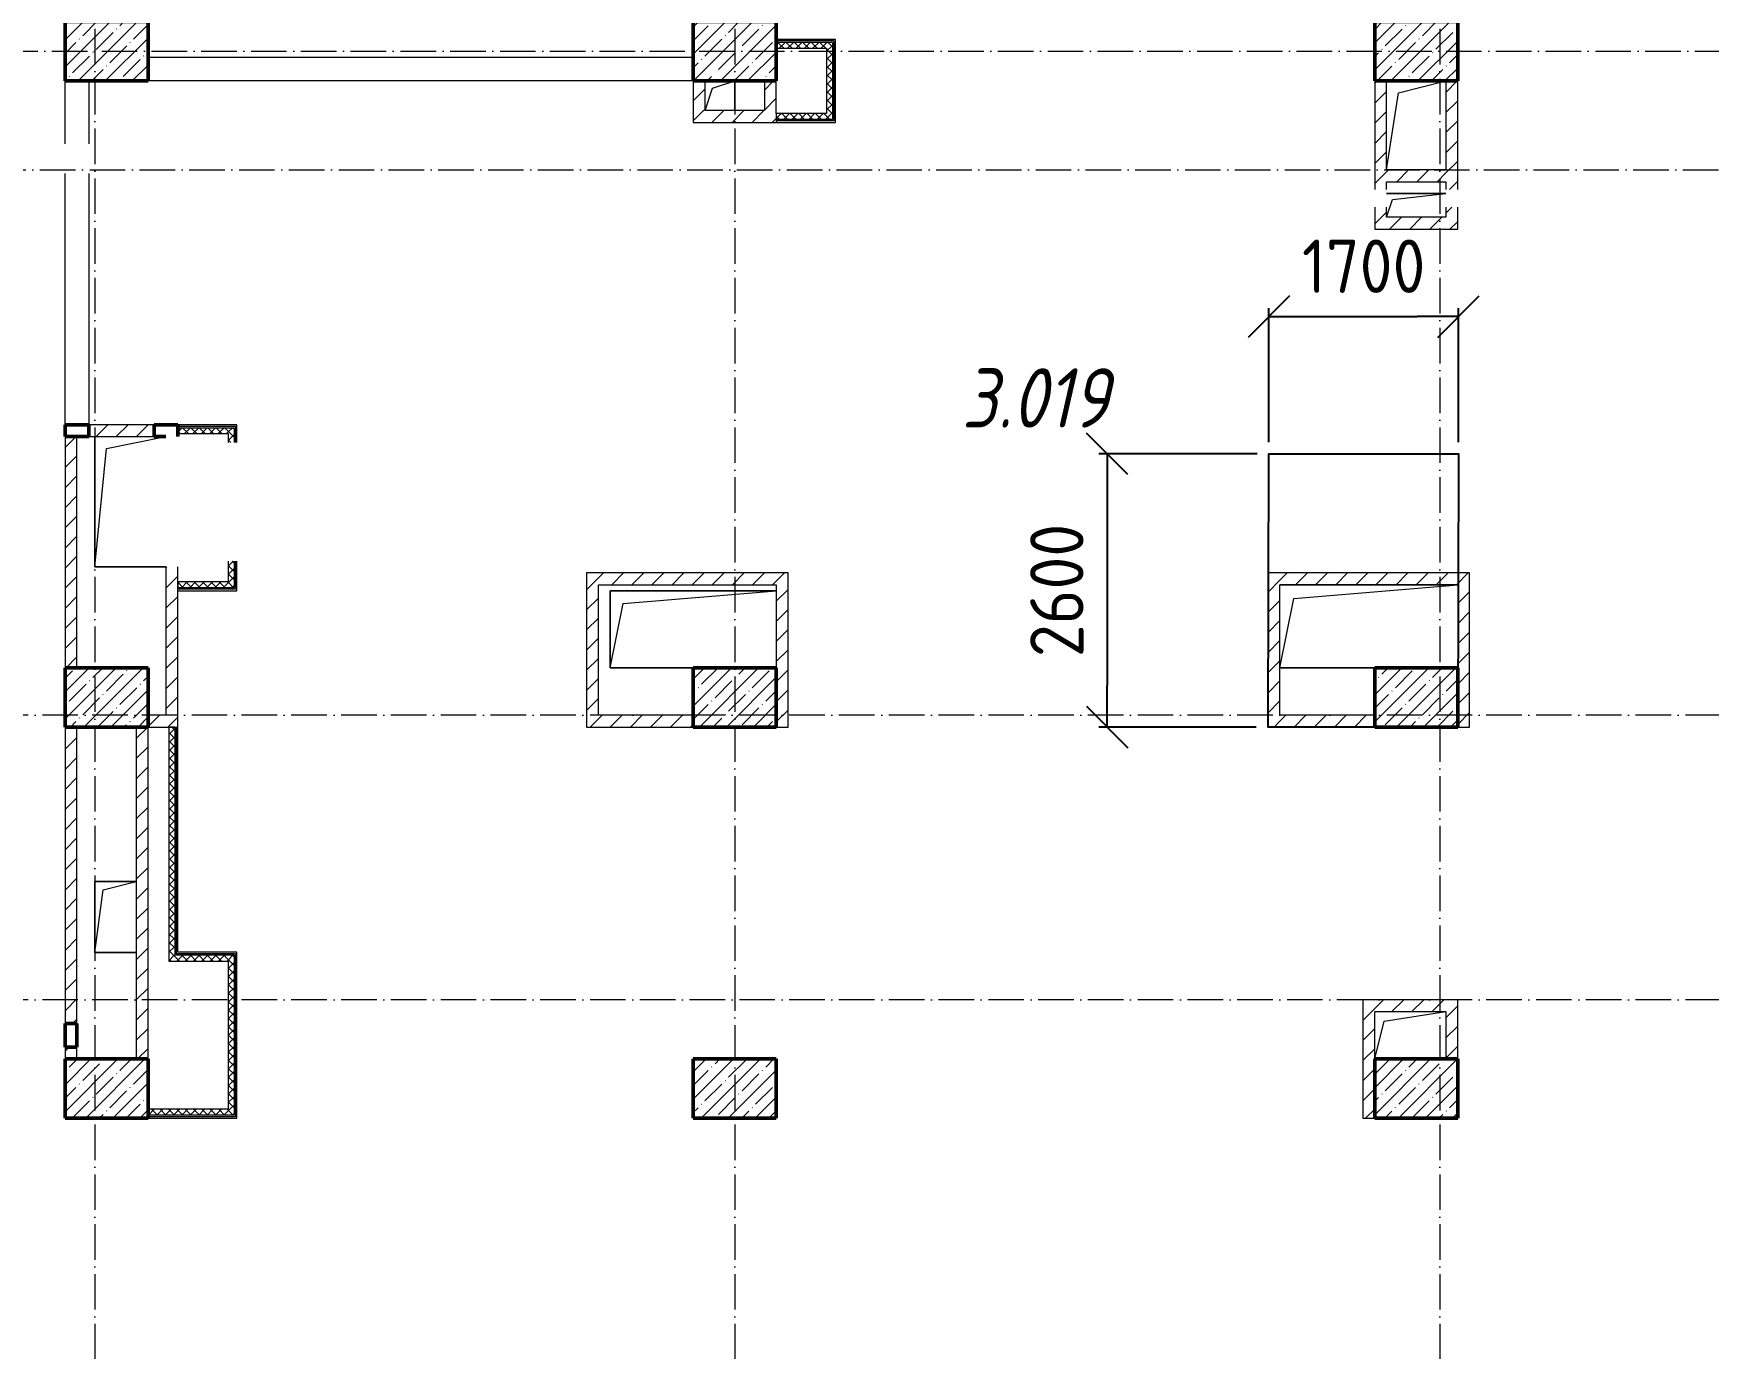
# Model space of a CAD drawing. Header units: millimetres. Extents: x -401725 to 250493, y 305116 to 802890.
# Drawn here: x 219662 to 233795, y 523654 to 534747 of the extents above; entities that cross this region are included whole.
import ezdxf

# ---------------------------------------------------------------- set-up
doc = ezdxf.new("R2010")
doc.units = ezdxf.units.MM
doc.linetypes.add('50_200_ШТРИХ_1Т_ш5_п1_п1_', pattern=[700, 500, -100, 0, -100])
for name, color, linetype, lineweight in [('A-FLOR-____-OTLN', 7, 'Continuous', 9), ('A-GENM-____-OTLN', 7, 'Continuous', 9), ('A-WALL-____-MCUT', 7, 'Continuous', 13), ('A-WALL-____-MCUT-1', 7, 'Continuous', 9), ('A-WALL-____-PATT-1', 7, 'Continuous', 9), ('A-WALL-FNSH-MCUT-1', 7, 'Continuous', 9), ('I-WALL-____-OTLN', 7, 'Continuous', 9), ('S-COLS-____-MCUT', 7, 'Continuous', 50), ('S-COLS-____-OTLN', 7, 'Continuous', 9), ('S-GRID-____-OTLN-1', 7, '50_200_ШТРИХ_1Т_ш5_п1_п1_', 9), ('Марки помещений', 7, 'Continuous', 9)]:
    doc.layers.add(name, color=color, linetype=linetype, lineweight=lineweight)
doc.layers.add('A-WALL-____-PATT-3', color=9, linetype='Continuous', lineweight=9, true_color=0x808080)
doc.styles.add('ISOCPEUR_I_2', font='isocpeui.ttf', dxfattribs={"width": 0.85, "height": 2.3})
doc.styles.add('СПДС', font='isocpeur.ttf', dxfattribs={"width": 0.9})
doc.dimstyles.new('Размера А3', dxfattribs={"dimtxt": 200, "dimasz": 100, "dimexe": 70, "dimexo": 100, "dimgap": 20, "dimtad": 1, "dimdec": 0, "dimrnd": 10, "dimzin": 0, "dimdsep": 46, "dimtxsty": 'СПДС', "dimblk": 'ARROWHEAD_6', "dimcen": 1, "dimclrd": 256, "dimclre": 256, "dimclrt": 256, "dimazin": 0, "dimtfac": 1, "dimtdec": 0, "dimtmove": 2, "dimatfit": 3, "dimfxl": 1, "dimtolj": 1, "dimtzin": 0, "dimarcsym": 0})
pattern_1 = [(45, (142429.06, 459015.94), (-84.85281, 84.85281), [])]
pattern_2 = [(45, (142429.057, 459015.94), (-35.35534, 35.35534), []), (135, (142429.057, 459015.94), (-35.35534, -35.35534), [])]

# ---------------------------------------------------------------- blocks, each defined once
blk = doc.blocks.new('BSC_Колонна _Прямоугольная - 500х700-V128-АР1_План отверстий 3 этажа в осях 1-64_Ю-ЯЯ')
at = {"layer": 'S-COLS-____-OTLN'}
h = blk.add_hatch(dxfattribs=at)
h.set_pattern_fill('FP_133', color=256, style=0, pattern_type=2)
h.set_pattern_definition([(315, (-66831.04, 77850), (114.04925, 114.04925), []), (315, (-66831.04, 77735.95), (114.04925, 114.04925), [201.613, -40.323, 3.353, -36.97])])
h.paths.add_polyline_path([(-250, -350), (250, -350), (250, 350), (-250, 350), (-250, 96)], flags=0)
at = {"layer": 'S-COLS-____-MCUT'}
for p, q in [((250, 350), (-250, 350)), ((-250, 350), (-250, -350)), ((250, -350), (250, 350)), ((-250, -350), (250, -350))]:
    blk.add_line(p, q, dxfattribs=at)
blk = doc.blocks.new('BSC_Колонна _Прямоугольная - 500х700-V129-АР1_План отверстий 3 этажа в осях 1-64_Ю-ЯЯ')
at = {"layer": 'S-COLS-____-OTLN'}
h = blk.add_hatch(dxfattribs=at)
h.set_pattern_fill('FP_134', color=256, style=0, pattern_type=2)
h.set_pattern_definition([(315, (-66831.04, 83150), (114.04925, 114.04925), []), (315, (-66831.04, 83035.95), (114.04925, 114.04925), [201.613, -40.323, 3.353, -36.97])])
h.paths.add_polyline_path([(-250, -350), (250, -350), (250, 350), (-250, 350)], flags=0)
at = {"layer": 'S-COLS-____-MCUT'}
for p, q in [((250, 350), (-250, 350)), ((-250, 350), (-250, -350)), ((250, -350), (250, 350)), ((-250, -350), (250, -350))]:
    blk.add_line(p, q, dxfattribs=at)
blk = doc.blocks.new('BSC_Колонна _Прямоугольная - 500х700-V130-АР1_План отверстий 3 этажа в осях 1-64_Ю-ЯЯ')
at = {"layer": 'S-COLS-____-OTLN'}
h = blk.add_hatch(dxfattribs=at)
h.set_pattern_fill('FP_135', color=256, style=0, pattern_type=2)
h.set_pattern_definition([(315, (-66831.04, 88900), (114.04925, 114.04925), []), (315, (-66831.04, 88785.95), (114.04925, 114.04925), [201.613, -40.323, 3.353, -36.97])])
h.paths.add_polyline_path([(-250, -350), (250, -350), (250, 350), (-250, 350)], flags=0)
at = {"layer": 'S-COLS-____-MCUT'}
for p, q in [((250, 350), (-250, 350)), ((-250, 350), (-250, -350)), ((250, -350), (250, 350)), ((-250, -350), (250, -350))]:
    blk.add_line(p, q, dxfattribs=at)
blk = doc.blocks.new('BSC_Колонна _Прямоугольная - 500х700-V131-АР1_План отверстий 3 этажа в осях 1-64_Ю-ЯЯ')
at = {"layer": 'S-COLS-____-OTLN'}
h = blk.add_hatch(dxfattribs=at)
h.set_pattern_fill('FP_136', color=256, style=0, pattern_type=2)
h.set_pattern_definition([(315, (-70131.04, 77850), (114.04925, 114.04925), []), (315, (-70131.04, 77735.95), (114.04925, 114.04925), [201.613, -40.323, 3.353, -36.97])])
h.paths.add_polyline_path([(-250, -350), (250, -350), (250, 350), (-250, 350), (-250, 96)], flags=0)
at = {"layer": 'S-COLS-____-MCUT'}
for p, q in [((250, 350), (-250, 350)), ((-250, 350), (-250, -350)), ((250, -350), (250, 350)), ((-250, -350), (250, -350))]:
    blk.add_line(p, q, dxfattribs=at)
blk = doc.blocks.new('BSC_Колонна _Прямоугольная - 500х700-V132-АР1_План отверстий 3 этажа в осях 1-64_Ю-ЯЯ')
at = {"layer": 'S-COLS-____-OTLN'}
h = blk.add_hatch(dxfattribs=at)
h.set_pattern_fill('FP_137', color=256, style=0, pattern_type=2)
h.set_pattern_definition([(315, (-70131.04, 83150), (114.04925, 114.04925), []), (315, (-70131.04, 83035.95), (114.04925, 114.04925), [201.613, -40.323, 3.353, -36.97])])
h.paths.add_polyline_path([(-250, -350), (250, -350), (250, 350), (-250, 350)], flags=0)
at = {"layer": 'S-COLS-____-MCUT'}
for p, q in [((250, 350), (-250, 350)), ((-250, 350), (-250, -350)), ((250, -350), (250, 350)), ((-250, -350), (250, -350))]:
    blk.add_line(p, q, dxfattribs=at)
blk = doc.blocks.new('BSC_Колонна _Прямоугольная - 500х700-V133-АР1_План отверстий 3 этажа в осях 1-64_Ю-ЯЯ')
at = {"layer": 'S-COLS-____-OTLN'}
h = blk.add_hatch(dxfattribs=at)
h.set_pattern_fill('FP_138', color=256, style=0, pattern_type=2)
h.set_pattern_definition([(315, (-70131.04, 88900), (114.04925, 114.04925), []), (315, (-70131.04, 88785.95), (114.04925, 114.04925), [201.613, -40.323, 3.353, -36.97])])
h.paths.add_polyline_path([(-250, -350), (250, -350), (250, 350), (-250, 350)], flags=0)
at = {"layer": 'S-COLS-____-MCUT'}
for p, q in [((250, 350), (-250, 350)), ((-250, 350), (-250, -350)), ((250, -350), (250, 350)), ((-250, -350), (250, -350))]:
    blk.add_line(p, q, dxfattribs=at)
blk = doc.blocks.new('BSC_Колонна _Прямоугольная - 500х700-V134-АР1_План отверстий 3 этажа в осях 1-64_Ю-ЯЯ')
at = {"layer": 'S-COLS-____-OTLN'}
h = blk.add_hatch(dxfattribs=at)
h.set_pattern_fill('FP_139', color=256, style=0, pattern_type=2)
h.set_pattern_definition([(315, (-75581.04, 77850), (114.04925, 114.04925), []), (315, (-75581.04, 77735.95), (114.04925, 114.04925), [201.613, -40.323, 3.353, -36.97])])
h.paths.add_polyline_path([(-250, 350), (-250, -350), (250, -350), (250, 350)], flags=0)
at = {"layer": 'S-COLS-____-MCUT'}
for p, q in [((250, 350), (-250, 350)), ((-250, 350), (-250, -350)), ((250, -350), (250, 350)), ((-250, -350), (250, -350))]:
    blk.add_line(p, q, dxfattribs=at)
blk = doc.blocks.new('BSC_Колонна _Прямоугольная - 500х700-V135-АР1_План отверстий 3 этажа в осях 1-64_Ю-ЯЯ')
at = {"layer": 'S-COLS-____-OTLN'}
h = blk.add_hatch(dxfattribs=at)
h.set_pattern_fill('FP_140', color=256, style=0, pattern_type=2)
h.set_pattern_definition([(315, (-75581.04, 83150), (114.04925, 114.04925), []), (315, (-75581.04, 83035.95), (114.04925, 114.04925), [201.613, -40.323, 3.353, -36.97])])
h.paths.add_polyline_path([(-250, 350), (-250, -350), (250, -350), (250, 350)], flags=0)
at = {"layer": 'S-COLS-____-MCUT'}
for p, q in [((250, 350), (-250, 350)), ((-250, 350), (-250, -350)), ((250, -350), (250, 350)), ((-250, -350), (250, -350))]:
    blk.add_line(p, q, dxfattribs=at)
blk = doc.blocks.new('BSC_Колонна _Прямоугольная - 500х700-V136-АР1_План отверстий 3 этажа в осях 1-64_Ю-ЯЯ')
at = {"layer": 'S-COLS-____-OTLN'}
h = blk.add_hatch(dxfattribs=at)
h.set_pattern_fill('FP_141', color=256, style=0, pattern_type=2)
h.set_pattern_definition([(315, (-75581.04, 88900), (114.04925, 114.04925), []), (315, (-75581.04, 88785.95), (114.04925, 114.04925), [201.613, -40.323, 3.353, -36.97])])
h.paths.add_polyline_path([(-250, -350), (250, -350), (250, 350), (-250, 350)], flags=0)
at = {"layer": 'S-COLS-____-MCUT'}
for p, q in [((250, 350), (-250, 350)), ((-250, 350), (-250, -350)), ((250, -350), (250, 350)), ((-250, -350), (250, -350))]:
    blk.add_line(p, q, dxfattribs=at)
blk = doc.blocks.new('AR_Отверстие прямоугольное _в плите_ - AR_Отверстие прямоугольное _в плите_-30552529-АР1_План отверстий 3 этажа в осях 1-64_Ю-ЯЯ')
at = {"layer": 'A-GENM-____-OTLN'}
for p, q in [((-150, 275), (250, 375)), ((-250, -375), (-150, 275))]:
    blk.add_line(p, q, dxfattribs=at)
blk = doc.blocks.new('AR_Отверстие прямоугольное _в плите_ - AR_Отверстие прямоугольное _в плите_-30552531-АР1_План отверстий 3 этажа в осях 1-64_Ю-ЯЯ')
at = {"layer": 'A-GENM-____-OTLN'}
for p, q in [((-220, 120), (300, 200)), ((-300, -200), (-220, 120))]:
    blk.add_line(p, q, dxfattribs=at)
blk = doc.blocks.new('AR_Отверстие прямоугольное _в плите_ - AR_Отверстие прямоугольное _в плите_-30552533-АР1_План отверстий 3 этажа в осях 1-64_Ю-ЯЯ')
at = {"layer": 'A-GENM-____-OTLN'}
for p, q in [((175, 300), (-175, 300)), ((-175, 300), (-175, -300)), ((-105, 230), (175, 300)), ((-175, -300), (-105, 230)), ((-175, -300), (175, -300))]:
    blk.add_line(p, q, dxfattribs=at)
blk = doc.blocks.new('AR_Отверстие прямоугольное _в плите_ - AR_Отверстие прямоугольное _в плите_-30552713-АР1_План отверстий 3 этажа в осях 1-64_Ю-ЯЯ')
at = {"layer": 'A-GENM-____-OTLN'}
for p, q in [((-300, 550), (-300, -550)), ((-300, -550), (-200, 450)), ((-200, 450), (300, 550)), ((-300, -550), (300, -550))]:
    blk.add_line(p, q, dxfattribs=at)
blk = doc.blocks.new('AR_Отверстие прямоугольное _в плите_ - AR_Отверстие прямоугольное _в плите_-V190-АР1_План отверстий 3 этажа в осях 1-64_Ю-ЯЯ')
at = {"layer": 'A-GENM-____-OTLN'}
for p, q in [((-125, -125), (-63, 63)), ((-63, 63), (125, 125)), ((125, -125), (125, 125))]:
    blk.add_line(p, q, dxfattribs=at)
blk = doc.blocks.new('AR_Отверстие прямоугольное _в плите_ - AR_Отверстие прямоугольное _в плите_-V192-АР1_План отверстий 3 этажа в осях 1-64_Ю-ЯЯ')
at = {"layer": 'A-GENM-____-OTLN'}
for p, q in [((250, 100), (-250, 100)), ((-250, -100), (-200, 50)), ((-200, 50), (250, 100))]:
    blk.add_line(p, q, dxfattribs=at)
blk = doc.blocks.new('AR_Отверстие прямоугольное _в плите_ - AR_Отверстие прямоугольное _в плите_-30552735-АР1_План отверстий 3 этажа в осях 1-64_Ю-ЯЯ')
at = {"layer": 'A-GENM-____-OTLN'}
for p, q in [((700, 325), (-700, 325)), ((-700, 325), (-700, -325)), ((-592, 217), (700, 325)), ((-700, -325), (-592, 217)), ((-700, -325), (0, -325))]:
    blk.add_line(p, q, dxfattribs=at)
blk = doc.blocks.new('AR_Отверстие прямоугольное _в плите_ - AR_Отверстие прямоугольное _в плите_-30552737-АР1_План отверстий 3 этажа в осях 1-64_Ю-ЯЯ')
at = {"layer": 'A-GENM-____-OTLN'}
for p, q in [((750, 350), (-750, 350)), ((-633, 233), (750, 350)), ((-750, -350), (-633, 233)), ((-750, -350), (50, -350))]:
    blk.add_line(p, q, dxfattribs=at)
blk = doc.blocks.new('BSC_Колонна _Прямоугольная1 - 200х100 _металл_-35191367-АР1_План отверстий 3 этажа в осях 1-64_Ю-ЯЯ')
at = {"layer": 'S-COLS-____-MCUT'}
for p, q in [((100, 50), (-100, 50)), ((-100, 50), (-100, -50)), ((100, -50), (100, 50)), ((-100, -50), (100, -50))]:
    blk.add_line(p, q, dxfattribs=at)
blk = doc.blocks.new('BSC_Колонна _Прямоугольная1 - 200х100 _металл_-V214-АР1_План отверстий 3 этажа в осях 1-64_Ю-ЯЯ')
at = {"layer": 'S-COLS-____-MCUT'}
for p, q in [((100, 50), (-100, 50)), ((-100, 50), (-100, -50)), ((100, -50), (100, 50)), ((-100, -50), (0, -50))]:
    blk.add_line(p, q, dxfattribs=at)
blk = doc.blocks.new('ARROWHEAD_6')
at = {"color": 0, "linetype": 'Continuous'}
for p, q in [((-0.5, -0.5), (0.5, 0.5)), ((0, 0), (-1, 0))]:
    blk.add_line(p, q, dxfattribs=at)
blk = doc.blocks.new('*D4733')
at = {"lineweight": -2, "transparency": 16777216}
for p, q in [((230086, 531301), (230086, 532429)), ((231686, 531301), (231686, 532429)), ((230436, 532359), (231336, 532359))]:
    blk.add_line(p, q, dxfattribs=at)
at = {"layer": 'Defpoints', "color": 0, "transparency": 16777216}
for p in [(231686, 532359), (230086, 531201), (231686, 531201)]:
    blk.add_point(p, dxfattribs=at)
at = {"lineweight": -2, "transparency": 16777216, "xscale": 350, "yscale": 350, "zscale": 350, "rotation": 180}
blk.add_blockref('ARROWHEAD_6', (230086, 532359), dxfattribs=at)
at = {"lineweight": -2, "transparency": 16777216, "xscale": 350, "yscale": 350, "zscale": 350}
blk.add_blockref('ARROWHEAD_6', (231686, 532359), dxfattribs=at)
at = {"transparency": 16777216, "insert": (230886, 532784), "char_height": 450, "attachment_point": 5, "style": 'СПДС'}
blk.add_mtext('\\A1;1700', dxfattribs=at)
blk = doc.blocks.new('*D4734')
at = {"lineweight": -2, "transparency": 16777216}
for p, q in [((229986, 531201), (228652, 531201)), ((228722, 530851), (228722, 529247)), ((229979, 528897), (228652, 528897))]:
    blk.add_line(p, q, dxfattribs=at)
at = {"layer": 'Defpoints', "color": 0, "transparency": 16777216}
for p in [(230086, 531201), (228722, 528897), (230079, 528897)]:
    blk.add_point(p, dxfattribs=at)
at = {"lineweight": -2, "transparency": 16777216, "xscale": 350, "yscale": 350, "zscale": 350}
for p, rotation in [((228722, 531201), 90), ((228722, 528897), 270)]:
    blk.add_blockref('ARROWHEAD_6', p, dxfattribs=dict(at, rotation=rotation))
at = {"transparency": 16777216, "insert": (228297, 530049), "char_height": 450, "attachment_point": 5, "rotation": 90, "style": 'СПДС'}
blk.add_mtext('\\A1;2600', dxfattribs=at)

msp = doc.modelspace()

# ---------------------------------------------------------------- hatches: boundary and pattern name
at = {"layer": 'A-WALL-____-PATT-1'}
h = msp.add_hatch(dxfattribs=at)
h.set_pattern_fill('FP_7', color=256, style=0, pattern_type=2)
h.set_pattern_definition(pattern_1)
h.paths.add_polyline_path([(225329.0567, 534096.983), (225329.0567, 534346.983), (225229.0567, 534346.983), (225229.0567, 534096.983)], flags=0)
h = msp.add_hatch(dxfattribs=at)
h.set_pattern_fill('FP_7', color=256, style=0, pattern_type=2)
h.set_pattern_definition(pattern_1)
h.paths.add_polyline_path([(225929.0567, 534096.983), (225929.0567, 534346.983), (225829.0567, 534346.983), (225829.0567, 534096.983)], flags=0)
h = msp.add_hatch(dxfattribs=at)
h.set_pattern_fill('FP_7', color=256, style=0, pattern_type=2)
h.set_pattern_definition(pattern_1)
h.paths.add_polyline_path([(230979.0567, 533196.983), (231079.0567, 533196.983), (231079.0567, 533281.983), (230979.0567, 533281.983)], flags=0)
h.paths.add_polyline_path([(231037.8067, 533431.983), (231079.0567, 533431.983), (231079.0567, 534346.983), (230979.0567, 534346.983), (230979.0567, 533431.983)], flags=0)
h = msp.add_hatch(dxfattribs=at)
h.set_pattern_fill('FP_7', color=256, style=0, pattern_type=2)
h.set_pattern_definition(pattern_1)
h.paths.add_polyline_path([(231579.0567, 533196.983), (231679.0567, 533196.983), (231679.0567, 533281.983), (231579.0567, 533281.983)], flags=0)
h.paths.add_polyline_path([(231579.0567, 533431.983), (231679.0567, 533431.983), (231679.0567, 534346.983), (231579.0567, 534346.983), (231579.0567, 533496.983)], flags=0)
h = msp.add_hatch(dxfattribs=at)
h.set_pattern_fill('FP_7', color=256, style=0, pattern_type=2)
h.set_pattern_definition(pattern_1)
h.paths.add_polyline_path([(225229.0567, 533996.983), (225929.0567, 533996.983), (225929.0567, 534096.983), (225229.0567, 534096.983)], flags=0)
h = msp.add_hatch(dxfattribs=at)
h.set_pattern_fill('FP_7', color=256, style=0, pattern_type=2)
h.set_pattern_definition(pattern_1)
h.paths.add_polyline_path([(231579.0567, 533496.983), (231579.0567, 533596.983), (231079.0567, 533596.983), (231079.0567, 533496.983)], flags=0)
h = msp.add_hatch(dxfattribs=at)
h.set_pattern_fill('FP_7', color=256, style=0, pattern_type=2)
h.set_pattern_definition(pattern_1)
h.paths.add_polyline_path([(231679.0567, 533096.983), (231679.0567, 533196.983), (230979.0567, 533196.983), (230979.0567, 533096.983)], flags=0)
h = msp.add_hatch(dxfattribs=at)
h.set_pattern_fill('FP_7', color=256, style=0, pattern_type=2)
h.set_pattern_definition(pattern_1)
h.paths.add_polyline_path([(220183.4594, 531346.983), (220679.0567, 531346.983), (220679.0567, 531446.983), (220129.0567, 531446.983), (220129.0567, 531346.983)], flags=0)
h = msp.add_hatch(dxfattribs=at)
h.set_pattern_fill('FP_7', color=256, style=0, pattern_type=2)
h.set_pattern_definition(pattern_1)
h.paths.add_polyline_path([(220029.0567, 529396.983), (220029.0567, 531346.983), (219929.0567, 531346.983), (219929.0567, 529396.983)], flags=0)
h = msp.add_hatch(dxfattribs=at)
h.set_pattern_fill('FP_7', color=256, style=0, pattern_type=2)
h.set_pattern_definition(pattern_1)
h.paths.add_polyline_path([(220779.0567, 528996.983), (220879.0567, 528996.983), (220879.0567, 530246.983), (220779.0567, 530246.983), (220779.0567, 529155.2747)], flags=0)
h = msp.add_hatch(dxfattribs=at)
h.set_pattern_fill('FP_7', color=256, style=0, pattern_type=2)
h.set_pattern_definition(pattern_1)
h.paths.add_polyline_path([(224329.0567, 528896.983), (224429.0567, 528896.983), (224429.0567, 530196.983), (224329.0567, 530196.983)], flags=0)
h = msp.add_hatch(dxfattribs=at)
h.set_pattern_fill('FP_7', color=256, style=0, pattern_type=2)
h.set_pattern_definition(pattern_1)
h.paths.add_polyline_path([(225929.0567, 530096.983), (226029.0567, 530096.983), (226029.0567, 530196.983), (224429.0567, 530196.983), (224429.0567, 530096.983)], flags=0)
h = msp.add_hatch(dxfattribs=at)
h.set_pattern_fill('FP_7', color=256, style=0, pattern_type=2)
h.set_pattern_definition(pattern_1)
h.paths.add_polyline_path([(230079.0567, 528896.983), (230179.0567, 528896.983), (230179.0567, 530196.983), (230079.0567, 530196.983)], flags=0)
h = msp.add_hatch(dxfattribs=at)
h.set_pattern_fill('FP_7', color=256, style=0, pattern_type=2)
h.set_pattern_definition(pattern_1)
h.paths.add_polyline_path([(231679.0567, 530096.983), (231779.0567, 530096.983), (231779.0567, 530196.983), (230179.0567, 530196.983), (230179.0567, 530096.983), (230788.2452, 530096.983)], flags=0)
h = msp.add_hatch(dxfattribs=at)
h.set_pattern_fill('FP_7', color=256, style=0, pattern_type=2)
h.set_pattern_definition(pattern_1)
h.paths.add_polyline_path([(226029.0567, 528896.983), (226029.0567, 530096.983), (225929.0567, 530096.983), (225929.0567, 528896.983)], flags=0)
h = msp.add_hatch(dxfattribs=at)
h.set_pattern_fill('FP_7', color=256, style=0, pattern_type=2)
h.set_pattern_definition(pattern_1)
h.paths.add_polyline_path([(231779.0567, 528896.983), (231779.0567, 530096.983), (231679.0567, 530096.983), (231679.0567, 528896.983)], flags=0)
h = msp.add_hatch(dxfattribs=at)
h.set_pattern_fill('FP_7', color=256, style=0, pattern_type=2)
h.set_pattern_definition(pattern_1)
h.paths.add_polyline_path([(219929.0567, 526096.983), (220029.0567, 526096.983), (220029.0567, 526196.983), (219929.0567, 526196.983)], flags=0)
h.paths.add_polyline_path([(219929.0567, 526396.983), (220029.0567, 526396.983), (220029.0567, 528896.983), (219929.0567, 528896.983)], flags=0)
h = msp.add_hatch(dxfattribs=at)
h.set_pattern_fill('FP_7', color=256, style=0, pattern_type=2)
h.set_pattern_definition(pattern_1)
h.paths.add_polyline_path([(220629.0567, 526096.983), (220629.0567, 528896.983), (220529.0567, 528896.983), (220529.0567, 526096.983)], flags=0)
h = msp.add_hatch(dxfattribs=at)
h.set_pattern_fill('FP_7', color=256, style=0, pattern_type=2)
h.set_pattern_definition(pattern_1)
h.paths.add_polyline_path([(220629.0567, 528896.983), (220879.0567, 528896.983), (220879.0567, 528996.983), (220629.0567, 528996.983)], flags=0)
h = msp.add_hatch(dxfattribs=at)
h.set_pattern_fill('FP_7', color=256, style=0, pattern_type=2)
h.set_pattern_definition(pattern_1)
h.paths.add_polyline_path([(225229.0567, 528896.983), (225229.0567, 528996.983), (224429.0567, 528996.983), (224429.0567, 528896.983)], flags=0)
h = msp.add_hatch(dxfattribs=at)
h.set_pattern_fill('FP_7', color=256, style=0, pattern_type=2)
h.set_pattern_definition(pattern_1)
h.paths.add_polyline_path([(230979.0567, 528896.983), (230979.0567, 528996.983), (230179.0567, 528996.983), (230179.0567, 528896.983), (230788.2452, 528896.983)], flags=0)
h = msp.add_hatch(dxfattribs=at)
h.set_pattern_fill('FP_7', color=256, style=0, pattern_type=2)
h.set_pattern_definition(pattern_1)
h.paths.add_polyline_path([(231579.0567, 526496.983), (231679.0567, 526496.983), (231679.0567, 526596.983), (230879.0567, 526596.983), (230879.0567, 526496.983), (230979.0567, 526496.983)], flags=0)
h = msp.add_hatch(dxfattribs=at)
h.set_pattern_fill('FP_7', color=256, style=0, pattern_type=2)
h.set_pattern_definition(pattern_1)
h.paths.add_polyline_path([(230979.0567, 525596.983), (230979.0567, 526496.983), (230879.0567, 526496.983), (230879.0567, 525596.983)], flags=0)
h = msp.add_hatch(dxfattribs=at)
h.set_pattern_fill('FP_7', color=256, style=0, pattern_type=2)
h.set_pattern_definition(pattern_1)
h.paths.add_polyline_path([(231679.0567, 526096.983), (231679.0567, 526496.983), (231579.0567, 526496.983), (231579.0567, 526096.983)], flags=0)
at = {"layer": 'A-WALL-____-PATT-3'}
h = msp.add_hatch(dxfattribs=at)
h.set_pattern_fill('FP_10', color=256, style=0, pattern_type=2)
h.set_pattern_definition(pattern_2)
h.paths.add_polyline_path([(226354.0567, 534071.983), (226404.0567, 534071.983), (226404.0567, 534671.983), (226354.0567, 534671.983), (226354.0567, 534621.983)], flags=0)
h.paths.add_polyline_path([(226354.0567, 537421.983), (226404.0567, 537421.983), (226404.0567, 538071.983), (226354.0567, 538071.983), (226354.0567, 537471.983)], flags=0)
h.paths.add_polyline_path([(226354.0567, 540771.983), (226404.0567, 540771.983), (226404.0567, 541421.983), (226354.0567, 541421.983), (226354.0567, 540821.983)], flags=0)
h = msp.add_hatch(dxfattribs=at)
h.set_pattern_fill('FP_10', color=256, style=0, pattern_type=2)
h.set_pattern_definition(pattern_2)
h.paths.add_polyline_path([(226354.0567, 534621.983), (226354.0567, 534671.983), (225929.0567, 534671.983), (225929.0567, 534621.983)], flags=0)
h = msp.add_hatch(dxfattribs=at)
h.set_pattern_fill('FP_10', color=256, style=0, pattern_type=2)
h.set_pattern_definition(pattern_2)
h.paths.add_polyline_path([(226404.0567, 534021.983), (226404.0567, 534071.983), (225929.0567, 534071.983), (225929.0567, 534021.983), (226369.5844, 534021.983)], flags=0)
h = msp.add_hatch(dxfattribs=at)
h.set_pattern_fill('FP_10', color=256, style=0, pattern_type=2)
h.set_pattern_definition(pattern_2)
h.paths.add_polyline_path([(220879.0567, 531371.983), (221304.0567, 531371.983), (221304.0567, 531421.983), (220879.0567, 531421.983)], flags=0)
h = msp.add_hatch(dxfattribs=at)
h.set_pattern_fill('FP_10', color=256, style=0, pattern_type=2)
h.set_pattern_definition(pattern_2)
h.paths.add_polyline_path([(221354.0567, 525671.983), (221354.0567, 526971.983), (221304.0567, 526971.983), (221304.0567, 525671.983)], flags=0)
h.paths.add_polyline_path([(221304.0567, 530071.983), (221354.0567, 530071.983), (221354.0567, 530296.983), (221304.0567, 530296.983), (221304.0567, 530121.983)], flags=0)
h.paths.add_polyline_path([(221349.249, 531296.983), (221354.0567, 531296.983), (221354.0567, 531421.983), (221304.0567, 531421.983), (221304.0567, 531296.983)], flags=0)
h = msp.add_hatch(dxfattribs=at)
h.set_pattern_fill('FP_10', color=256, style=0, pattern_type=2)
h.set_pattern_definition(pattern_2)
h.paths.add_polyline_path([(221304.0567, 530071.983), (221304.0567, 530121.983), (220879.0567, 530121.983), (220879.0567, 530071.983)], flags=0)
h = msp.add_hatch(dxfattribs=at)
h.set_pattern_fill('FP_10', color=256, style=0, pattern_type=2)
h.set_pattern_definition(pattern_2)
h.paths.add_polyline_path([(220804.0567, 526971.983), (220854.0567, 526971.983), (220854.0567, 528896.983), (220804.0567, 528896.983), (220804.0567, 526984.483)], flags=0)
h = msp.add_hatch(dxfattribs=at)
h.set_pattern_fill('FP_10', color=256, style=0, pattern_type=2)
h.set_pattern_definition(pattern_2)
h.paths.add_polyline_path([(221304.0567, 526921.983), (221304.0567, 526971.983), (220804.0567, 526971.983), (220804.0567, 526921.983)], flags=0)
h = msp.add_hatch(dxfattribs=at)
h.set_pattern_fill('FP_10', color=256, style=0, pattern_type=2)
h.set_pattern_definition(pattern_2)
h.paths.add_polyline_path([(221354.0567, 525621.983), (221354.0567, 525671.983), (220629.0567, 525671.983), (220629.0567, 525621.983)], flags=0)

# ---------------------------------------------------------------- linework, layer by layer
msp.add_lwpolyline([(231679.0567, 528896.983), (230079.0567, 528896.983), (230085.6196, 531200.9652), (231685.6196, 531200.9652)], close=True)
at = {"layer": 'A-FLOR-____-OTLN'}
for p, q in [((225579.0567, 534346.983), (225579.0567, 534096.983)), ((231079.0567, 533396.983), (231579.0567, 533396.983)), ((220179.0567, 530246.983), (220179.0567, 531346.983)), ((220779.0567, 530246.983), (220179.0567, 530246.983)), ((224529.0567, 530046.983), (225929.0567, 530046.983)), ((224529.0567, 529396.983), (224529.0567, 530046.983)), ((230179.0567, 530096.6355), (231679.0567, 530096.6355)), ((225229.0567, 529396.983), (224529.0567, 529396.983)), ((230979.0567, 529396.6355), (230179.0567, 529396.6355)), ((220179.0567, 527594.6171), (220529.0567, 527594.6171)), ((220179.0567, 526994.6171), (220179.0567, 527594.6171)), ((220529.0567, 526994.6171), (220179.0567, 526994.6171))]:
    msp.add_line(p, q, dxfattribs=at)
at = {"layer": 'A-WALL-____-MCUT'}
for p, q in [((226404.0567, 534671.983), (225929.0567, 534671.983)), ((226404.0567, 534671.983), (226404.0567, 534021.983)), ((225929.0567, 534621.983), (226354.0567, 534621.983)), ((226354.0567, 534621.983), (226354.0567, 534071.983)), ((226354.0567, 534071.983), (225929.0567, 534071.983)), ((225929.0567, 534071.983), (225929.0567, 534021.983)), ((226404.0567, 534021.983), (225929.0567, 534021.983)), ((220879.0567, 531421.983), (221354.0567, 531421.983)), ((221354.0567, 531421.983), (221354.0567, 531296.983)), ((220879.0567, 531371.983), (221304.0567, 531371.983)), ((221304.0567, 531371.983), (221304.0567, 531296.983)), ((221304.0567, 530296.983), (221304.0567, 530121.983)), ((221354.0567, 530296.983), (221354.0567, 530071.983)), ((221304.0567, 530121.983), (220879.0567, 530121.983)), ((220879.0567, 530121.983), (220879.0567, 530071.983)), ((221354.0567, 530071.983), (220879.0567, 530071.983)), ((220854.0567, 528896.983), (220804.0567, 528896.983)), ((220804.0567, 528896.983), (220804.0567, 526921.983)), ((220854.0567, 528896.983), (220854.0567, 526971.983)), ((220804.0567, 526921.983), (221304.0567, 526921.983)), ((221354.0567, 526971.983), (220854.0567, 526971.983)), ((221304.0567, 526921.983), (221304.0567, 525671.983)), ((221354.0567, 526971.983), (221354.0567, 525621.983)), ((221304.0567, 525671.983), (220629.0567, 525671.983)), ((221354.0567, 525621.983), (220629.0567, 525621.983))]:
    msp.add_line(p, q, dxfattribs=at)
at = {"layer": 'A-WALL-____-MCUT-1'}
for p, q in [((226416.5567, 534684.483), (225929.0567, 534684.483)), ((226416.5567, 534684.483), (226416.5567, 534009.483)), ((226416.5567, 534009.483), (225929.0567, 534009.483)), ((220879.0567, 531434.483), (221366.5567, 531434.483)), ((221366.5567, 531434.483), (221366.5567, 531296.983)), ((221366.5567, 530296.983), (221366.5567, 530059.483)), ((221366.5567, 530059.483), (220879.0567, 530059.483)), ((220866.5567, 528896.983), (220866.5567, 526984.483)), ((221366.5567, 526984.483), (220866.5567, 526984.483)), ((221366.5567, 526984.483), (221366.5567, 525609.483)), ((221366.5567, 525609.483), (220629.0567, 525609.483))]:
    msp.add_line(p, q, dxfattribs=at)
at = {"layer": 'A-WALL-FNSH-MCUT-1'}
for p, q in [((226429.0567, 534696.983), (225929.0567, 534696.983)), ((226429.0567, 533996.983), (226429.0567, 534696.983)), ((225229.0567, 534346.983), (225229.0567, 533996.983)), ((225329.0567, 534096.983), (225329.0567, 534346.983)), ((225829.0567, 534346.983), (225829.0567, 534096.983)), ((225929.0567, 534071.983), (225929.0567, 534346.983)), ((230979.0567, 534346.983), (230979.0567, 533431.983)), ((231079.0567, 533596.983), (231079.0567, 534346.983)), ((231579.0567, 534346.983), (231579.0567, 533596.983)), ((231679.0567, 533431.983), (231679.0567, 534346.983)), ((225829.0567, 534096.983), (225329.0567, 534096.983)), ((225229.0567, 533996.983), (226429.0567, 533996.983)), ((225929.0567, 534021.983), (225929.0567, 533996.983)), ((231579.0567, 533596.983), (231079.0567, 533596.983)), ((231079.0567, 533431.983), (231079.0567, 533496.983)), ((231079.0567, 533496.983), (231579.0567, 533496.983)), ((231579.0567, 533496.983), (231579.0567, 533431.983)), ((230979.0567, 533281.983), (230979.0567, 533096.983)), ((231079.0567, 533196.983), (231079.0567, 533281.983)), ((231579.0567, 533281.983), (231579.0567, 533196.983)), ((231679.0567, 533096.983), (231679.0567, 533281.983)), ((231579.0567, 533196.983), (231079.0567, 533196.983)), ((230979.0567, 533096.983), (231679.0567, 533096.983)), ((220679.0567, 531446.983), (220129.0567, 531446.983)), ((221379.0567, 531446.983), (220879.0567, 531446.983)), ((221379.0567, 531296.983), (221379.0567, 531446.983)), ((219929.0567, 531346.983), (219929.0567, 529396.983)), ((220029.0567, 529396.983), (220029.0567, 531346.983)), ((220129.0567, 531346.983), (220679.0567, 531346.983)), ((221379.0567, 530046.983), (221379.0567, 530296.983)), ((220779.0567, 530246.983), (220779.0567, 528996.983)), ((220879.0567, 528896.983), (220879.0567, 530246.983)), ((224329.0567, 530196.983), (224329.0567, 528896.983)), ((226029.0567, 530196.983), (224329.0567, 530196.983)), ((226029.0567, 528896.983), (226029.0567, 530196.983)), ((230079.0567, 530196.983), (230079.0567, 528896.983)), ((231779.0567, 530196.983), (230079.0567, 530196.983)), ((231779.0567, 528896.983), (231779.0567, 530196.983)), ((220879.0567, 530046.983), (221379.0567, 530046.983)), ((224429.0567, 528996.983), (224429.0567, 530096.983)), ((224429.0567, 530096.983), (225929.0567, 530096.983)), ((225929.0567, 530096.983), (225929.0567, 529396.983)), ((230179.0567, 528996.983), (230179.0567, 530096.983)), ((230179.0567, 530096.983), (231679.0567, 530096.983)), ((231679.0567, 530096.983), (231679.0567, 529396.983)), ((219929.0567, 528896.983), (219929.0567, 526396.983)), ((220029.0567, 526396.983), (220029.0567, 528896.983)), ((220529.0567, 528896.983), (220529.0567, 526096.983)), ((220779.0567, 528996.983), (220629.0567, 528996.983)), ((220629.0567, 528896.983), (220879.0567, 528896.983)), ((220629.0567, 526096.983), (220629.0567, 528896.983)), ((220879.0567, 526996.983), (220879.0567, 528896.983)), ((224329.0567, 528896.983), (225229.0567, 528896.983)), ((225229.0567, 528996.983), (224429.0567, 528996.983)), ((225929.0567, 528896.983), (226029.0567, 528896.983)), ((230079.0567, 528896.983), (230979.0567, 528896.983)), ((230979.0567, 528996.983), (230179.0567, 528996.983)), ((231679.0567, 528896.983), (231779.0567, 528896.983)), ((221379.0567, 526996.983), (220879.0567, 526996.983)), ((221379.0567, 525596.983), (221379.0567, 526996.983)), ((231679.0567, 526596.983), (230879.0567, 526596.983)), ((230879.0567, 526596.983), (230879.0567, 525596.983)), ((230979.0567, 526496.983), (231579.0567, 526496.983)), ((230979.0567, 526096.983), (230979.0567, 526496.983)), ((231579.0567, 526496.983), (231579.0567, 526096.983)), ((231679.0567, 526096.983), (231679.0567, 526596.983)), ((219929.0567, 526196.983), (219929.0567, 526096.983)), ((220029.0567, 526096.983), (220029.0567, 526196.983)), ((220629.0567, 525596.983), (221379.0567, 525596.983)), ((230879.0567, 525596.983), (230979.0567, 525596.983))]:
    msp.add_line(p, q, dxfattribs=at)
at = {"layer": 'I-WALL-____-OTLN'}
for p, q in [((220629.0567, 534546.983), (225229.0567, 534546.983)), ((219929.0567, 533816.983), (219929.0567, 534346.983)), ((220129.0567, 534346.983), (220129.0567, 533816.983)), ((225229.0567, 534346.983), (220629.0567, 534346.983)), ((219929.0567, 531446.983), (219929.0567, 533566.983)), ((220129.0567, 533566.983), (220129.0567, 531446.983))]:
    msp.add_line(p, q, dxfattribs=at)
at = {"layer": 'S-GRID-____-OTLN-1', "color": 251, "ltscale": 0.6, "true_color": 0x636466}
for p, q in [((220179.0567, 549908.7924), (220179.0567, 498996.983)), ((225579.0567, 549908.7924), (225579.0567, 498996.983)), ((231529.0567, 549908.7924), (231529.0567, 498996.983)), ((191671.0744, 534596.983), (246503.4633, 534596.983)), ((176866.5027, 533596.983), (246503.4633, 533596.983)), ((246503.4633, 528996.983), (191671.0744, 528996.983)), ((246503.4633, 526596.983), (137760.2865, 526596.983))]:
    msp.add_line(p, q, dxfattribs=at)

# ---------------------------------------------------------------- block references
at = {"layer": 'A-GENM-____-OTLN'}
for name, p in [('AR_Отверстие прямоугольное _в плите_ - AR_Отверстие прямоугольное _в плите_-V190-АР1_План отверстий 3 этажа в осях 1-64_Ю-ЯЯ', (225454.0567, 534221.983)), ('AR_Отверстие прямоугольное _в плите_ - AR_Отверстие прямоугольное _в плите_-30552529-АР1_План отверстий 3 этажа в осях 1-64_Ю-ЯЯ', (231329.0567, 533971.983)), ('AR_Отверстие прямоугольное _в плите_ - AR_Отверстие прямоугольное _в плите_-V192-АР1_План отверстий 3 этажа в осях 1-64_Ю-ЯЯ', (231329.0567, 533296.983)), ('AR_Отверстие прямоугольное _в плите_ - AR_Отверстие прямоугольное _в плите_-30552713-АР1_План отверстий 3 этажа в осях 1-64_Ю-ЯЯ', (220479.0567, 530796.983)), ('AR_Отверстие прямоугольное _в плите_ - AR_Отверстие прямоугольное _в плите_-30552735-АР1_План отверстий 3 этажа в осях 1-64_Ю-ЯЯ', (225229.0567, 529721.983)), ('AR_Отверстие прямоугольное _в плите_ - AR_Отверстие прямоугольное _в плите_-30552737-АР1_План отверстий 3 этажа в осях 1-64_Ю-ЯЯ', (230929.0567, 529746.6355)), ('AR_Отверстие прямоугольное _в плите_ - AR_Отверстие прямоугольное _в плите_-30552533-АР1_План отверстий 3 этажа в осях 1-64_Ю-ЯЯ', (220354.0567, 527294.6171)), ('AR_Отверстие прямоугольное _в плите_ - AR_Отверстие прямоугольное _в плите_-30552531-АР1_План отверстий 3 этажа в осях 1-64_Ю-ЯЯ', (231279.0567, 526296.983))]:
    msp.add_blockref(name, p, dxfattribs=at)
at = {"layer": 'S-COLS-____-OTLN'}
for name, p, rotation in [('BSC_Колонна _Прямоугольная - 500х700-V134-АР1_План отверстий 3 этажа в осях 1-64_Ю-ЯЯ', (220279.0567, 534596.983), 89.9999999999999), ('BSC_Колонна _Прямоугольная - 500х700-V135-АР1_План отверстий 3 этажа в осях 1-64_Ю-ЯЯ', (225579.0567, 534596.983), 89.9999999999999), ('BSC_Колонна _Прямоугольная - 500х700-V136-АР1_План отверстий 3 этажа в осях 1-64_Ю-ЯЯ', (231329.0567, 534596.983), 89.9999999999999), ('BSC_Колонна _Прямоугольная1 - 200х100 _металл_-35191367-АР1_План отверстий 3 этажа в осях 1-64_Ю-ЯЯ', (220029.0567, 531396.983), 180), ('BSC_Колонна _Прямоугольная - 500х700-V131-АР1_План отверстий 3 этажа в осях 1-64_Ю-ЯЯ', (220279.0567, 529146.983), 89.9999999999999), ('BSC_Колонна _Прямоугольная - 500х700-V132-АР1_План отверстий 3 этажа в осях 1-64_Ю-ЯЯ', (225579.0567, 529146.983), 89.9999999999999), ('BSC_Колонна _Прямоугольная - 500х700-V133-АР1_План отверстий 3 этажа в осях 1-64_Ю-ЯЯ', (231329.0567, 529146.983), 89.9999999999999), ('BSC_Колонна _Прямоугольная1 - 200х100 _металл_-35191367-АР1_План отверстий 3 этажа в осях 1-64_Ю-ЯЯ', (219979.0567, 526296.983), 270.0000000000001), ('BSC_Колонна _Прямоугольная - 500х700-V128-АР1_План отверстий 3 этажа в осях 1-64_Ю-ЯЯ', (220279.0567, 525846.983), 89.9999999999999), ('BSC_Колонна _Прямоугольная - 500х700-V129-АР1_План отверстий 3 этажа в осях 1-64_Ю-ЯЯ', (225579.0567, 525846.983), 89.9999999999999), ('BSC_Колонна _Прямоугольная - 500х700-V130-АР1_План отверстий 3 этажа в осях 1-64_Ю-ЯЯ', (231329.0567, 525846.983), 89.9999999999999)]:
    msp.add_blockref(name, p, dxfattribs=dict(at, rotation=rotation))
msp.add_blockref('BSC_Колонна _Прямоугольная1 - 200х100 _металл_-V214-АР1_План отверстий 3 этажа в осях 1-64_Ю-ЯЯ', (220779.0567, 531396.983), dxfattribs=at)

# ---------------------------------------------------------------- texts
at = {"layer": 'Марки помещений', "insert": (227494.3264, 531923.0273), "char_height": 500, "width": 737.5525, "attachment_point": 1, "style": 'ISOCPEUR_I_2'}
msp.add_mtext('3.019', dxfattribs=at)

# ---------------------------------------------------------------- dimensions: what is measured, and where the dimension line sits
dim = msp.add_linear_dim(base=(231685.6196, 532359.4986), p1=(230085.6196, 531200.9652), p2=(231685.6196, 531200.9652), text='1700', dimstyle='Размера А3', override={"dimtxt": 450, "dimasz": 350, "dimgap": 200})
dim.commit()
dim.dimension.update_dxf_attribs({"geometry": '*D4733', "text_midpoint": (230885.6196, 532784.4986)})
dim = msp.add_linear_dim(base=(228721.6691, 528896.983), p1=(230085.6196, 531200.9652), p2=(230079.0567, 528896.983), angle=90, text='2600', dimstyle='Размера А3', override={"dimtxt": 450, "dimasz": 350, "dimgap": 200})
dim.commit()
dim.dimension.update_dxf_attribs({"geometry": '*D4734', "text_midpoint": (228296.6691, 530048.9741)})

doc.saveas('drawing.dxf')
